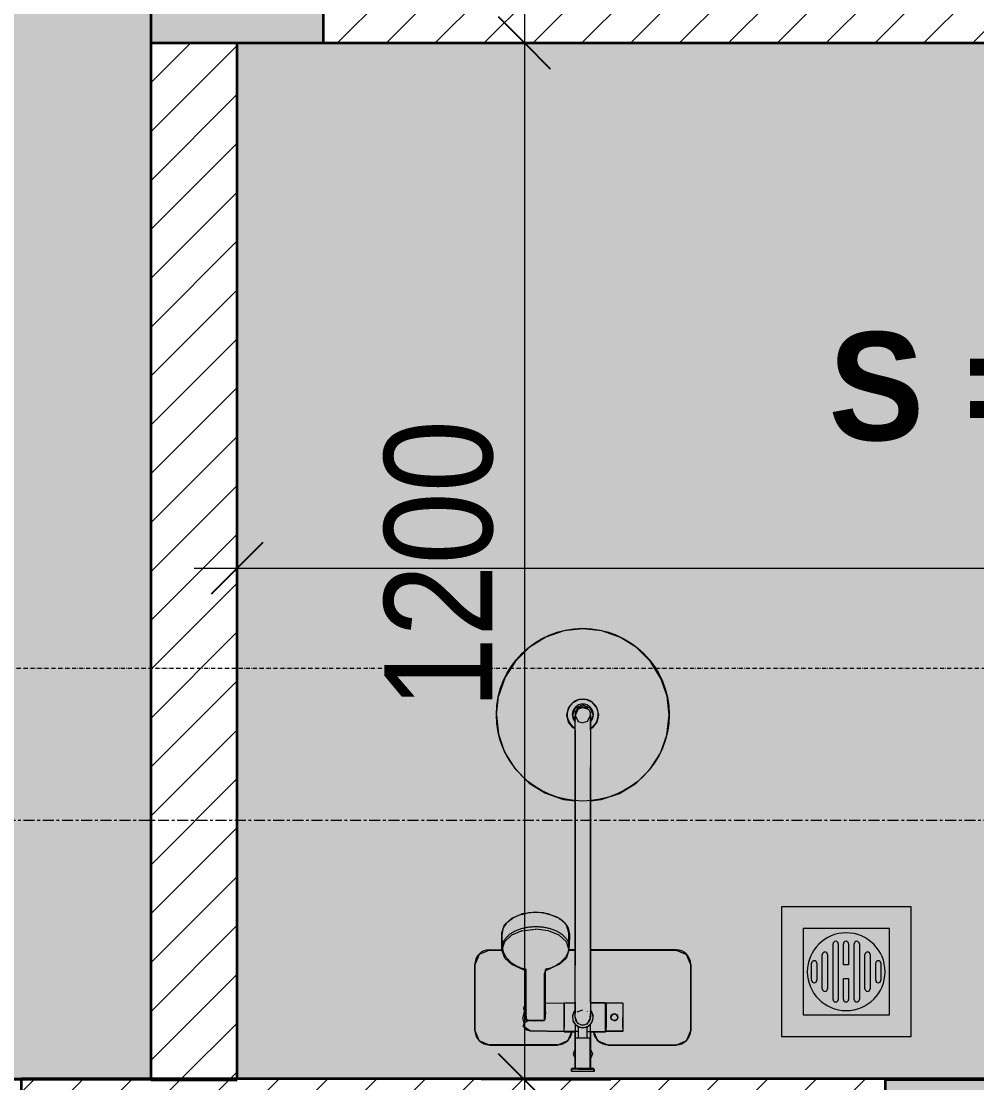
# Model space of a CAD drawing. Header units: millimetres. Extents: x 66631 to 260610, y 416 to 78637.
# Drawn here: x 72078 to 73184, y 36733 to 37962 of the extents above; entities that cross this region are included whole.
import ezdxf

# ---------------------------------------------------------------- set-up
doc = ezdxf.new("R2010")
doc.units = ezdxf.units.MM
for name, pattern in [('Dash', [6, 3, -3]), ('Dash - Tight', [4.5, 3, -1.5]), ('Dash Dot 3_16_', [7.9375, 4.7625, -1.5875, 0, -1.5875]), ('Grid Line', [22.225, 12.7, -3.175, 3.175, -3.175])]:
    doc.linetypes.add(name, pattern=pattern)
for name, color, linetype, lineweight in [('0-1', 7, 'Continuous', 5), ('A-ANNO-DIMS', 211, 'Continuous', 9), ('A-ANNO-DIMS-50', 211, 'Continuous', 9), ('A-DETL-GENF-1', 7, 'Continuous', 18), ('A-DETL-GENF-3', 92, 'Dash - Tight', 18), ('A-DETL-GENF-5', 9, 'Continuous', 18), ('A-DETL-MEDM', 33, 'Continuous', 35), ('A-DETL-THIN', 151, 'Continuous', 18), ('A-DOOR', 31, 'Continuous', 18), ('A-DOOR-FRAM', 31, 'Continuous', 25), ('A-WALL-2', 250, 'Continuous', 35), ('A-WALL-5', 113, 'Continuous', 35), ('A-WALL-PATT-1', 9, 'Continuous', 18), ('A-WALL-PATT-2', 111, 'Continuous', 18), ('G-ANNO-SYMB-1', 111, 'Dash Dot 3_16_', 18), ('G-ANNO-TEXT-1', 7, 'Continuous', 9), ('M-EQPM-1', 253, 'Continuous', 18), ('M-EQPM-2', 7, 'Continuous', 18), ('P-SANR-FIXT', 6, 'Continuous', 18), ('P-SANR-FIXT-1', 253, 'Continuous', 18), ('S-COLS', 52, 'Continuous', 18), ('S-COLS-7', 52, 'Continuous', 35), ('S-COLS-HDLN', 52, 'Dash', 18), ('S-COLS-HDLN-1', 52, 'Continuous', 18), ('S-GRID-1', 1, 'Grid Line', 9)]:
    doc.layers.add(name, color=color, linetype=linetype, lineweight=lineweight)
doc.styles.add('Arial_B', font='arialbd.ttf', dxfattribs={"width": 0.95, "height": 125})
doc.styles.add('UTM Avo', font='', dxfattribs={"width": 0.9, "height": 125})
doc.styles.get('UTM Avo').set_extended_font_data('UTM Avo')
doc.dimstyles.new('1_Dim_chi_tiet_2_5', dxfattribs={"dimscale": 304.8, "dimtxt": 124.912619, "dimasz": 0.19685, "dimexe": 0.164042, "dimexo": 0.0625, "dimgap": 0.016404, "dimtad": 1, "dimdec": 0, "dimrnd": 5, "dimzin": 0, "dimdsep": 46, "dimtxsty": 'UTM Avo', "dimblk1": 'OBLIQUE', "dimblk2": 'OBLIQUE', "dimsah": 1, "dimcen": 0.09, "dimdle": 0.164042, "dimazin": 0, "dimtfac": 1, "dimtdec": 4, "dimtix": 1, "dimtmove": 0, "dimatfit": 3, "dimfxl": 0.328084, "dimfxlon": 1, "dimtvp": 1, "dimtolj": 1, "dimtzin": 0, "dimarcsym": 2})
pattern_1 = [(45, (0, 0), (-28.284271, 28.284271), [])]

# ---------------------------------------------------------------- blocks, each defined once
blk = doc.blocks.new('93925000_0001 - 93925000_top_dwg_93925000_T-348115-TKCS_CĂN HỘ LOẠI 1B - MẶT BẰNG')
at = {"layer": 'P-SANR-FIXT'}
for p, q in [((-29.3, -30.4), (-108, -30.4)), ((29.3, -30.4), (108, -30.4)), ((-125, -47.4), (-125, -123.4)), ((-46.3, -78.4), (-46.3, -46.7)), ((-27.2, -47.1), (-26.1, -47.1)), ((21.5, -45.9), (60.6, -46.7)), ((125, -47.4), (125, -123.4)), ((-9, -412.5), (-9, -62.5)), ((9, -62.5), (9, -412.5)), ((43, -64.7), (43, -117.7)), ((65.8, -117.7), (65.8, -64.7)), ((-27.2, -77.9), (-26.1, -77.9)), ((43, -78.7), (21.5, -79.2)), ((42.7, -117.9), (42.7, -117.9)), ((43.2, -117.6), (43.2, -117.5)), ((65.6, -117.5), (65.6, -117.6)), ((66.1, -117.9), (66.1, -117.9)), ((-108, -140.4), (-9, -140.4)), ((9, -140.4), (16.1, -140.4)), ((15.4, -159.1), (15.8, -143.3)), ((108, -140.4), (92.7, -140.4)), ((93, -143.3), (93.4, -159.1))]:
    blk.add_line(p, q, dxfattribs=at)
at = {"layer": 'P-SANR-FIXT', "flags": 128}
for points in [[(-45.8, -46.1), (-27.2, -46.1), (-27.2, -78.9), (-45.8, -78.9)], [(-26.1, -46), (-26.1, -78.9), (-9, -79)], [(21.5, -47.4), (21.5, -79.1), (9, -79)]]:
    blk.add_lwpolyline(points, dxfattribs=at)
at = {"layer": 'P-SANR-FIXT'}
for centre, radius in [((-36.5, -62.5), 3.95), ((0, -412.5), 100)]:
    blk.add_circle(centre, radius, dxfattribs=at)
for centre, radius, start, end in [((-108, -47.4), 17, 90, 180), ((-29.3, -47.4), 17, 4.7626, 90), ((29.3, -47.4), 17, 90, 175.2374), ((108, -47.4), 17, 360, 90), ((-45.8, -46.6), 0.5, 90, 180), ((59.7, -57.1), 10.5, 38.6491, 85.492), ((0, -62.5), 12, 318.5904, 221.4096), ((0, -62.5), 9, 90, 180.0008), ((0, -62.5), 9, 360, 90), ((45.7, -61.8), 2.59, 155.1929, 175.7071), ((45.9, -61.8), 2.75, 130.8294, 155.1929), ((46.1, -62.1), 3.08, 110.5459, 130.8294), ((54.4, -334.8), 275.9, 88.2683, 91.7343), ((-11.1, -67.1), 76.9, 1.7693, 4.1075), ((65.2, -72.4), 3.46, 323.2522, 79.3541), ((-45.8, -78.4), 0.5, 180, 270), ((50.6, -157.9), 40.5, 119.697, 121.1761), ((51, -158.7), 41.5, 117.0276, 119.7085), ((52.2, -161.1), 44.1, 113.3199, 117.0258), ((51.7, -159.9), 42.8, 109.7779, 113.2977), ((52.5, -162.2), 45.2, 106.1472, 109.7766), ((53.2, -164.5), 47.7, 103.9355, 106.1665), ((39.1, -108.2), 10.4, 284.3956, 285.5116), ((40.8, -114.2), 4.19, 285.5116, 289.9665), ((40.2, -112.5), 6, 289.9665, 292.7061), ((41.4, -115.3), 2.96, 292.7061, 296.5405), ((41.3, -115.1), 3.16, 296.9591, 300.8286), ((41.8, -115.8), 2.26, 300.8286, 305.287), ((42.1, -116.4), 1.64, 305.287, 309.9326), ((42.6, -116.9), 0.906, 309.9326, 315.24), ((66.5, -116.6), 1.39, 229.6335, 235.1234), ((66.3, -116.8), 1.08, 225.1702, 229.6335), ((67.3, -115.4), 2.79, 235.1234, 238.7439), ((67.2, -115.6), 2.6, 238.7439, 243.4573), ((67.8, -114.4), 3.89, 243.9189, 246.8313), ((68.1, -113.8), 4.52, 246.843, 250.4792), ((68.3, -113.2), 5.24, 250.478, 254.0406), ((68.5, -112.7), 5.75, 254.0357, 256.0561), ((55.4, -165.2), 48.4, 73.8659, 76.0481), ((56.2, -162.4), 45.5, 70.241, 73.86), ((57.4, -159.2), 42.1, 66.6693, 70.2637), ((56.5, -161.3), 44.3, 62.9815, 66.6728), ((58, -158.4), 41.1, 60.2783, 62.9855), ((57.7, -158.9), 41.7, 58.8444, 60.2824), ((-108, -123.4), 17, 180, 270), ((37.1, -144.9), 21.6, 151.4775, 157.9654), ((39.3, -146.1), 24, 145.4892, 151.4815), ((41.5, -147.6), 26.8, 139.9517, 145.4927), ((43.6, -149.4), 29.5, 134.7867, 139.9744), ((46.2, -152), 33.2, 130.0223, 134.7808), ((47.7, -153.8), 35.5, 125.4414, 130.0144), ((49.9, -156.8), 39.2, 121.1773, 125.4365), ((59.2, -156.4), 38.7, 54.5377, 58.8482), ((60.9, -154), 35.8, 50.0034, 54.5405), ((62.8, -151.7), 32.8, 45.1921, 50.0042), ((65, -149.6), 29.8, 40.0487, 45.1896), ((87.6, -128.4), 1.5, 180, 187.5386), ((87.6, -128.4), 1.5, 258.6057, 270), ((67.2, -147.7), 26.8, 34.5125, 40.0422), ((69.4, -146.2), 24.2, 28.5363, 34.4919), ((73.8, -143.9), 19.2, 21.6374, 28.9183), ((108, -123.4), 17, 270, 360), ((32.6, -143.6), 16.9, 172.414, 179.1297), ((33.7, -143.7), 17.9, 164.9525, 172.4168), ((35.2, -144.2), 19.5, 157.9614, 164.9563), ((71.2, -145), 22.1, 15.4436, 21.6374), ((76.8, -143.4), 16.2, 7.1859, 15.4436), ((73.9, -143.8), 19.1, 1.2699, 7.1859), ((32.7, -159), 17.3, 181.3198, 222.2619), ((76, -159), 17.4, 317.3098, 358.6393), ((54.2, -123), 60.6, 259.1395, 270.1494), ((54.2, -119.5), 64.1, 270.1494, 280.3637), ((0, -412.5), 18, 120.2491, 59.7509), ((0, -412.5), 12.2, 137.7946, 42.2054), ((0, -412.5), 9, 180, 0)]:
    blk.add_arc(centre, radius, start, end, dxfattribs=at)
for points, degree in [([(-12.9, 0), (-12.9, -1.5), (-12.9, -3)], 2), ([(12.9, 0), (0, 0), (-12.8, 0)], 2), ([(12.8, 0), (12.9, 0), (12.9, 0)], 2), ([(12.9, 0), (12.9, -1.5), (12.9, -3)], 2), ([(-12.9, -3), (0, -3), (12.8, -3)], 2), ([(-12.8, -3), (-12.9, -3), (-12.9, -3)], 2), ([(-8.5, -3.8), (-8.5, -20.9), (-8.5, -38)], 2), ([(8.5, -3.8), (8.5, -20.9), (8.5, -38)], 2), ([(-5, -46), (-15.5, -46), (-26.1, -46)], 2), ([(-8.5, -38), (0, -38), (8.5, -38)], 2), ([(-5, -38), (-5, -44.8), (-5, -51.6)], 2), ([(5, -38), (5, -44.8), (5, -51.6)], 2), ([(5, -46), (13.3, -46), (21.5, -46)], 2), ([(46.1, -59), (45.8, -59), (45.6, -59), (45.4, -59.1), (45.2, -59.1), (45, -59.2)], 5), ([(65.6, -61.6), (65.6, -60.8), (65.5, -60), (64.3, -59), (63.5, -59), (62.7, -59)], 5), ([(43.2, -61.6), (43.1, -62.2), (43.3, -62.8), (43, -63.5), (43, -64.1), (43, -64.7)], 5), ([(42.8, -182.5), (33, -180.6), (24.7, -176.4), (19.9, -170.7)], 3), ([(88.8, -170.8), (83.9, -176.5), (75.6, -180.7), (65.8, -182.5)], 3)]:
    blk.add_open_spline(points, degree=degree, dxfattribs=at)
for points, weights in [([(-9.3, -3), (-8.5, -3), (-8.5, -3.8)], [1, 0.707106775639, 1]), ([(9.3, -3), (8.5, -3), (8.5, -3.8)], [1, 0.707106765177, 1]), ([(21.5, -45.9), (21.5, -45.7), (21.5, -47.4)], [0.874147445041, 0.908470869121, 1]), ([(67.9, -74.4), (66.9, -75.7), (65.8, -76.4)], [1, 0.991614392871, 1]), ([(54.4, -167.3), (15.8, -167.3), (15.8, -143.6)], [1, 0.707106781187, 1]), ([(93, -143.6), (93, -167.3), (54.4, -167.3)], [1, 0.707106781187, 1])]:
    blk.add_rational_spline(points, weights, degree=2, dxfattribs=at)
blk.add_open_spline([(68, -50.6), (68.4, -51.1), (68.6, -51.7), (68.7, -53.5), (68.2, -54.7), (66.1, -57), (64.6, -58.1), (62.7, -59)], degree=3, knots=[0.3623591, 0.3623591, 0.3623591, 0.3623591, 0.4991435, 0.4991435, 0.7494159, 0.7494159, 0.9564651, 0.9564651, 0.9564651, 0.9564651], dxfattribs=at)
blk = doc.blocks.new('93925000_0001 - 93925000_top_dwg-348114-TKCS_CĂN HỘ LOẠI 1B - MẶT BẰNG')
blk.add_blockref('93925000_0001 - 93925000_top_dwg_93925000_T-348115-TKCS_CĂN HỘ LOẠI 1B - MẶT BẰNG', (0, 0))
blk = doc.blocks.new('93925000_0001 - 93925000_3D_low_dwg-348120-TKCS_CĂN HỘ LOẠI 1B - MẶT BẰNG')
at = {"layer": 'P-SANR-FIXT'}
for p, q in [((-13, 0.4), (-12.1, 0.4)), ((-13, -2.4), (-13, 0.4)), ((-12.1, 0.4), (-9.1, 0.4)), ((-9.1, 0.4), (-5, 0.4)), ((-5, 0.4), (0, 0.4)), ((0, 0.4), (5.1, 0.4)), ((5.1, 0.4), (9, 0.4)), ((9, 0.4), (12, 0.4)), ((12, 0.4), (13, 0.4)), ((13, -2.4), (13, 0.4)), ((-12.1, -2.4), (-13, -2.4)), ((-13, -2.4), (-12.1, -2.4)), ((-9.1, -2.4), (-12.1, -2.4)), ((-5, -2.4), (-9.1, -2.4)), ((-8.9, -45.6), (-8.9, -2.4)), ((-8.5, -53.6), (-8.5, -2.4)), ((0, -2.4), (-5, -2.4)), ((5.1, -2.4), (0, -2.4)), ((5.1, -2.4), (9, -2.4)), ((8.5, -2.4), (8.5, -53.6)), ((8.9, -2.4), (8.9, -45.6)), ((9, -2.4), (12, -2.4)), ((12, -2.4), (13, -2.4)), ((-11.1, -20.1), (-8.9, -14.6)), ((-8.9, -25.2), (-11.1, -20.1)), ((11.1, -20.1), (8.9, -15)), ((8.9, -25.6), (11.1, -20.1)), ((-125, -47), (-120, -35)), ((-120, -35), (-125, -47)), ((-120, -35), (-108, -30)), ((-108, -30), (-120, -35)), ((-108, -30), (-29.2, -30)), ((-29.2, -30), (-108, -30)), ((-29.2, -30), (-17.2, -35)), ((-17.2, -35), (-29.2, -30)), ((-17.2, -35), (-12.8, -45.6)), ((-12.8, -45.6), (-17.2, -35)), ((17.2, -35), (12.8, -45.6)), ((12.8, -45.6), (17.2, -35)), ((17.2, -35), (29.2, -30)), ((17.2, -35), (29.2, -30)), ((29.2, -30), (108, -30)), ((108, -30), (29.2, -30)), ((108, -30), (120, -35)), ((120, -35), (108, -30)), ((120, -35), (125, -47)), ((125, -47), (120, -35)), ((-125, -123), (-125, -47)), ((-125, -47), (-125, -123)), ((-46.3, -45.7), (-27.2, -45.6)), ((-46.3, -46.9), (-46.3, -45.7)), ((-46.3, -50.5), (-46.3, -46.9)), ((-27.2, -46.8), (-27.2, -45.6)), ((-27.2, -46.8), (-27.2, -50.4)), ((-26.1, -46.8), (-26.1, -45.6)), ((-8.5, -45.6), (-26.1, -45.6)), ((-26.1, -46.8), (-26.1, -50.4)), ((21.5, -45.6), (8.5, -45.6)), ((21.5, -45.6), (60.6, -46.1)), ((21.5, -46.8), (21.5, -45.6)), ((21.5, -46.8), (21.5, -50.4)), ((60.6, -46.1), (66.7, -50.3)), ((125, -47), (125, -123)), ((125, -123), (125, -47)), ((-46.3, -50.5), (-46.3, -56.1)), ((-46.3, -56.1), (-46.3, -62.1)), ((-40.5, -62.1), (-39.4, -59.4)), ((-36.6, -58.1), (-39.4, -59.4)), ((-36.6, -58.1), (-33.6, -59.3)), ((-33.6, -59.3), (-32.5, -62.1)), ((-27.2, -56), (-27.2, -50.4)), ((-27.2, -62.1), (-27.2, -56)), ((-26.1, -56), (-26.1, -50.4)), ((-26.1, -62.1), (-26.1, -56)), ((-11.1, -57.5), (-12, -62.1)), ((-11.2, -57.7), (-12, -62.1)), ((-8.5, -53.6), (-11.2, -57.7)), ((-8.5, -53.6), (-11.2, -57.7)), ((-11.1, -57.5), (-11.2, -57.7)), ((-5.4, -54.9), (-9, -62.1)), ((-4.4, -50.9), (-8.5, -53.6)), ((-4.4, -50.9), (-8.5, -53.6)), ((0, -53.1), (-5.4, -54.9)), ((-4.6, -51), (-4.4, -50.9)), ((0, -50.1), (-4.4, -50.9)), ((4.4, -50.9), (0, -50.1)), ((2.5, -54.1), (0, -53.1)), ((4.4, -50.9), (4.6, -51)), ((4.4, -50.9), (8.5, -53.6)), ((4.4, -50.9), (8.5, -53.6)), ((9, -62.1), (6.4, -55.7)), ((11.1, -57.5), (8.5, -53.6)), ((11.2, -57.7), (8.5, -53.6)), ((11.2, -57.7), (8.5, -53.6)), ((11.1, -57.5), (11.2, -57.7)), ((12, -62.1), (11.2, -57.7)), ((12, -62.1), (11.2, -57.7)), ((21.5, -56), (21.5, -50.4)), ((21.5, -62.1), (21.5, -56)), ((44.3, -58.6), (44.2, -112.9)), ((65.4, -58.6), (44.3, -58.6)), ((52.9, -58.6), (54.8, -57.9)), ((54.8, -57.9), (56.7, -58.6)), ((65.4, -58.6), (65.4, -112.9)), ((66.7, -50.3), (69.5, -62.1)), ((-46.3, -68.1), (-46.3, -62.1)), ((-46.3, -73.7), (-46.3, -68.1)), ((-46.3, -77.3), (-46.3, -73.7)), ((-40.5, -62.1), (-39.3, -64.9)), ((-36.5, -66.1), (-39.3, -64.9)), ((-33.6, -64.8), (-36.5, -66.1)), ((-33.6, -64.8), (-32.5, -62.1)), ((-27.2, -68.2), (-27.2, -62.1)), ((-27.2, -73.8), (-27.2, -68.2)), ((-26.1, -68.2), (-26.1, -62.1)), ((-26.1, -73.8), (-26.1, -68.2)), ((-12, -62.1), (-11.2, -66.5)), ((-12, -62.1), (-11.2, -66.5)), ((-11.1, -66.7), (-11.2, -66.5)), ((-11.2, -66.5), (-9, -69.8)), ((-11.1, -66.7), (-9, -69.9)), ((-9, -62.1), (-8.3, -63.4)), ((-9, -62.1), (-9, -66.3)), ((-9, -79.5), (-9, -66.3)), ((-5.6, -69), (-5.4, -69.3)), ((6.4, -68.5), (0, -71.1)), ((9, -62.1), (9, -66.5)), ((9, -79.6), (9, -66.5)), ((9, -69.8), (11.2, -66.5)), ((9, -69.8), (11.2, -66.5)), ((9, -69.8), (11.1, -66.7)), ((11.1, -66.7), (12, -62.1)), ((11.1, -66.7), (11.2, -66.5)), ((11.2, -66.5), (12, -62.1)), ((21.5, -68.2), (21.5, -62.1)), ((21.5, -73.8), (21.5, -68.2)), ((43.3, -68.3), (43.7, -64)), ((43.3, -68.3), (44.3, -66.3)), ((44.3, -70.3), (43.3, -68.3)), ((66.3, -68.3), (65.4, -66.3)), ((65.4, -70.2), (66.3, -68.3)), ((66.3, -68.3), (65.8, -62.4)), ((66.7, -73.9), (69.5, -62.1)), ((-46.3, -78.5), (-46.3, -77.3)), ((-46.3, -78.5), (-27.2, -78.6)), ((-27.2, -77.4), (-27.2, -73.8)), ((-27.2, -78.6), (-27.2, -77.4)), ((-26.1, -77.4), (-26.1, -73.8)), ((-26.1, -78.6), (-26.1, -77.4)), ((-26.1, -78.6), (-9, -78.6)), ((-9, -79.5), (-9, -94.5)), ((9, -78.6), (21.5, -78.6)), ((9, -79.6), (9, -94.6)), ((21.5, -77.4), (21.5, -73.8)), ((21.5, -78.6), (21.5, -77.4)), ((21.5, -78.6), (44.3, -78.3)), ((65.4, -74.7), (66.7, -73.9)), ((-9, -94.5), (-9, -122.1)), ((9, -94.6), (9, -122.1)), ((-9, -122.1), (-9, -352.1)), ((9, -352.1), (9, -122.1)), ((42.7, -116.4), (27.2, -123.6)), ((44.2, -112.9), (42.7, -116.4)), ((65.4, -112.9), (67, -116.4)), ((67, -116.4), (82.2, -123.4)), ((-120, -135), (-125, -123)), ((-125, -123), (-120, -135)), ((-108, -140), (-120, -135)), ((-120, -135), (-108, -140)), ((16, -140.4), (19, -131.1)), ((27.2, -123.6), (19, -131.1)), ((82.2, -123.4), (90.4, -130.7)), ((90.4, -130.7), (93.7, -140.4)), ((108, -140), (120, -135)), ((108, -140), (120, -135)), ((125, -123), (120, -135)), ((120, -135), (125, -123)), ((-9, -140), (-108, -140)), ((-108, -140), (-9, -140)), ((16.1, -140), (9, -140)), ((9, -140), (16.1, -140)), ((16, -140.4), (16, -160.1)), ((19.3, -150.1), (16, -140.4)), ((90.7, -149.6), (93.7, -140.4)), ((108, -140), (93.6, -140)), ((93.6, -140), (108, -140)), ((93.7, -140.4), (93.7, -160.1)), ((27.5, -157.3), (19.3, -150.1)), ((27.5, -157.3), (39.8, -162.4)), ((70.6, -162.2), (82.5, -157.2)), ((90.7, -149.6), (82.5, -157.2)), ((16, -160.1), (18.8, -169)), ((19.3, -169.7), (16, -160.1)), ((25.5, -175.3), (19.3, -169.7)), ((39.8, -162.4), (54.8, -164.2)), ((70.6, -162.2), (54.8, -164.2)), ((90.7, -169.3), (82.5, -176.8)), ((90.6, -169.4), (88.2, -171.6)), ((93.7, -160.1), (90.7, -169.3)), ((27.2, -176.8), (25.5, -175.3)), ((39.8, -182), (27.5, -177)), ((39.6, -182), (54.8, -183.9)), ((39.8, -182), (54.8, -183.9)), ((54.8, -183.9), (69.9, -181.9)), ((54.8, -183.9), (69.3, -182.2)), ((69.9, -181.9), (69.3, -182.2)), ((69.9, -181.9), (70.6, -181.9)), ((82.5, -176.8), (70.6, -181.9)), ((82.2, -177), (79.6, -178.1)), ((-21.4, -314.2), (-42.5, -321.4)), ((-9, -312.8), (-21.4, -314.2)), ((22.5, -314.4), (9, -312.9)), ((43, -321.6), (22.5, -314.4)), ((-42.5, -321.4), (-61.8, -333.3)), ((61.9, -333.3), (43, -321.6)), ((-61.8, -333.3), (-77.7, -348.9)), ((78.8, -350.3), (61.9, -333.3)), ((-77.7, -348.9), (-89.8, -367.9)), ((-9, -374.4), (-9, -352.1)), ((9, -374.3), (9, -352.1)), ((90.5, -369.3), (78.8, -350.3)), ((-89.8, -367.9), (-97.3, -388.9)), ((-9, -394.7), (-9, -374.4)), ((9, -394.5), (9, -374.3)), ((97.6, -390.1), (90.5, -369.3)), ((-97.3, -388.9), (-100, -411.9)), ((100, -411.9), (97.6, -390.1)), ((-16.7, -404), (-18.5, -411.9)), ((-11.8, -397.7), (-16.7, -404)), ((-12, -411.9), (-9, -404.4)), ((-9, -396.3), (-11.8, -397.7)), ((-9, -394.7), (-9, -407.6)), ((-5.4, -404.7), (-9, -411.9)), ((-5.4, -404.7), (0, -402.9)), ((5.4, -404.7), (0, -402.9)), ((9, -411.9), (5.4, -404.7)), ((5.4, -404.7), (6.2, -405.4)), ((9, -394.5), (9, -407.4)), ((11.7, -397.6), (9, -396.3)), ((12, -411.9), (9, -404.9)), ((11.7, -397.6), (16.7, -403.7)), ((11.7, -397.6), (16.7, -403.7)), ((16.7, -403.7), (18.5, -411.9)), ((16.7, -403.7), (18.5, -411.9)), ((-100, -411.9), (-97.6, -433.8)), ((-18.5, -411.9), (-18.5, -411.9)), ((-18.5, -411.9), (-16.5, -420.1)), ((-8.3, -420.6), (-12, -411.9)), ((-9, -407.6), (-9, -411.9)), ((-9, -411.9), (-9, -411.9)), ((5.4, -419.1), (9, -411.6)), ((5.4, -419.1), (9, -411.9)), ((8.7, -420.2), (12, -411.9)), ((9, -411.9), (9, -407.4)), ((9, -411.6), (9, -411.9)), ((18.5, -411.9), (16.5, -420.1)), ((18.5, -411.9), (18.5, -411.9)), ((100, -411.9), (97.5, -433.9)), ((-16.5, -420.1), (-11.3, -426.5)), ((-11.3, -426.5), (-3.9, -430)), ((0, -423.9), (-8.3, -420.6)), ((-5.4, -419.1), (-6.2, -418.4)), ((0, -420.9), (-5.4, -419.1)), ((0, -420.9), (-5.4, -419.1)), ((-3.9, -430), (4.1, -429.9)), ((5.4, -419.1), (0, -420.9)), ((5.4, -419.1), (0, -420.9)), ((8.7, -420.2), (0, -423.9)), ((4.1, -429.9), (11.7, -426.2)), ((6.2, -418.4), (5.4, -419.1)), ((16.5, -420.1), (11.7, -426.2)), ((-97.6, -433.8), (-90.5, -454.4)), ((89.8, -455.8), (97.5, -433.9)), ((-90.5, -454.4), (-78.4, -473.9)), ((78, -474.5), (89.8, -455.8)), ((-78.4, -473.9), (-62.2, -490.2)), ((61.9, -490.4), (78, -474.5)), ((-62.2, -490.2), (-43.5, -501.9)), ((42.9, -502.2), (61.9, -490.4)), ((-43.5, -501.9), (-22.2, -509.4)), ((22.1, -509.4), (42.9, -502.2)), ((-22.2, -509.4), (-0.1, -511.9)), ((-0.1, -511.9), (22.1, -509.4))]:
    blk.add_line(p, q, dxfattribs=at)
blk = doc.blocks.new('93925000_0001 - FMM 93925000-348244-TKCS_CĂN HỘ LOẠI 1B - MẶT BẰNG')
for name in ['93925000_0001 - 93925000_3D_low_dwg-348120-TKCS_CĂN HỘ LOẠI 1B - MẶT BẰNG', '93925000_0001 - 93925000_top_dwg-348114-TKCS_CĂN HỘ LOẠI 1B - MẶT BẰNG']:
    blk.add_blockref(name, (0, 0))
blk = doc.blocks.new('THU NUOC - THU NUOC-461820-TKCS_CĂN HỘ LOẠI 1B - MẶT BẰNG')
at = {"layer": 'M-EQPM-2'}
for p, q in [((-66.3, 70.6), (-66.3, -79.4)), ((83.7, 70.6), (-66.3, 70.6)), ((83.7, -79.4), (83.7, 70.6)), ((58.7, 45.6), (-41.3, 45.6)), ((-41.3, 45.6), (-41.3, -54.4)), ((58.7, -54.4), (58.7, 45.6)), ((-1.1, 35.6), (18.5, 35.6)), ((18.5, 29.6), (-1.1, 29.6)), ((-11, 23.3), (28.5, 23.3)), ((28.5, 17.3), (-11, 17.3)), ((-23.3, 10.8), (40.9, 10.8)), ((40.9, 4.8), (-23.3, 4.8)), ((-23.3, -1.2), (0.7, -1.2)), ((0.7, -7.2), (-23.3, -7.2)), ((0.7, -1.2), (0.7, -7.2)), ((16.7, -1.2), (40.9, -1.2)), ((16.7, -7.2), (16.7, -1.2)), ((40.9, -7.2), (16.7, -7.2)), ((-23.3, -13.6), (40.9, -13.6)), ((40.9, -19.6), (-23.3, -19.6)), ((-11, -26.1), (28.5, -26.1)), ((28.5, -32.1), (-11, -32.1)), ((-1.1, -38.5), (18.5, -38.5)), ((18.5, -44.5), (-1.1, -44.5)), ((-41.3, -54.4), (58.7, -54.4)), ((-66.3, -79.4), (83.7, -79.4))]:
    blk.add_line(p, q, dxfattribs=at)
for centre, radius, start, end in [((8.7, -4.4), 45, 0, 180), ((8.7, -4.4), 45, 0, 180), ((-1.1, 32.6), 3, 90, 270), ((18.5, 32.6), 3, 270, 90), ((-11, 20.3), 3, 90, 270), ((28.5, 20.3), 3, 270, 90), ((-23.3, 7.8), 3, 90, 270), ((40.9, 7.8), 3, 270, 90), ((8.7, -4.4), 45, 180, 360), ((8.7, -4.4), 45, 180, 360), ((-23.3, -4.2), 3, 90, 270), ((40.9, -4.2), 3, 270, 90), ((-23.3, -16.6), 3, 90, 270), ((40.9, -16.6), 3, 270, 90), ((-11, -29.1), 3, 90, 270), ((28.5, -29.1), 3, 270, 90), ((-1.1, -41.5), 3, 90, 270), ((18.5, -41.5), 3, 270, 90)]:
    blk.add_arc(centre, radius, start, end, dxfattribs=at)
blk = doc.blocks.new('NCV_TKTC_TANG 1_rvt-1-TKCS_CĂN HỘ LOẠI 1B - MẶT BẰNG')
at = {"layer": 'A-WALL-PATT-1'}
h = blk.add_hatch(dxfattribs=at)
h.set_pattern_fill('FP_1', color=256, style=0, pattern_type=2)
h.set_pattern_definition(pattern_1)
h.paths.add_polyline_path([(72227.6, 36737.8), (72327.6, 36737.8), (72327.6, 37936.9), (72227.6, 37936.9), (72227.6, 36737.8)])
h.paths.add_polyline_path([(72227.6, 38036.9), (72327.6, 38036.9), (72327.6, 40336.9), (72227.6, 40336.9), (72227.6, 38361.6)])
h = blk.add_hatch(dxfattribs=at)
h.set_pattern_fill('FP_1', color=256, style=0, pattern_type=2)
h.set_pattern_definition(pattern_1)
h.paths.add_polyline_path([(73677.6, 37936.9), (73677.6, 38036.9), (72427.6, 38036.9), (72427.6, 37936.9), (73627.6, 37936.9)])
h.paths.add_polyline_path([(74477.6, 37936.9), (74527.6, 37936.9), (74527.6, 38036.9), (74477.6, 38036.9)])
at = {"layer": 'A-WALL-2'}
for p, q in [((72227.6, 37936.9), (72227.6, 36736.9)), ((72327.6, 36736.9), (72327.6, 37936.9)), ((72427.6, 37936.9), (73677.6, 37936.9)), ((72227.6, 36736.9), (72327.6, 36736.9))]:
    blk.add_line(p, q, dxfattribs=at)
at = {"layer": 'M-EQPM-1', "rotation": 89.99999999999939}
blk.add_blockref('THU NUOC - THU NUOC-461820-TKCS_CĂN HỘ LOẠI 1B - MẶT BẰNG', (73028.1, 36853.2), dxfattribs=at)
at = {"layer": 'P-SANR-FIXT-1', "rotation": 180}
blk.add_blockref('93925000_0001 - FMM 93925000-348244-TKCS_CĂN HỘ LOẠI 1B - MẶT BẰNG', (72727.6, 36746.9), dxfattribs=at)
blk = doc.blocks.new('G1_SOF - BO TRU - 200x200-3050151-TKCS_CĂN HỘ LOẠI 1B - MẶT BẰNG')
at = {"layer": 'S-COLS-HDLN-1'}
h = blk.add_hatch(dxfattribs=at)
h.set_pattern_fill('FP_2', color=256, style=0, pattern_type=2)
h.set_pattern_definition([(50, (-73177.56, -36637.8), (364.3679, -31.8783), [38.1, -419.1]), (355, (-73177.56, -36637.8), (-70.4859, 382.1133), [30.48, -335.28]), (100.451, (-73147.2, -36640.45), (293.885, 350.2334), [32.38, -356.18]), (46.184, (-73177.56, -36536.2), (542.1585, -84.0858), [57.15, -628.65]), (96.636, (-73132.4, -36543.2), (474.805, 494.8554), [48.57, -534.27]), (351.184, (-73177.56, -36536.2), (474.8102, 494.85), [45.72, -502.92]), (21, (-73126.76, -36561.6), (303.2285, -204.5305), [38.1, -419.1]), (326, (-73126.76, -36561.6), (123.6039, 368.376), [30.48, -335.28]), (71.451, (-73101.5, -36578.63), (426.8341, 163.8427), [32.38, -356.18]), (37.5, (-73177.56, -36637.79), (6.17665, 169.11015), [3.353, -327.863, 3.353, -337.007, -336.55]), (37.5, (-73177.56, -36637.79), (6.17665, 169.11015), [-671.576, 3.353, -333.197]), (7.5, (-73177.56, -36637.79), (133.63888, 200.3615), [3.353, -190.703, 3.353, -320.243, -128.27]), (7.5, (-73177.56, -36637.79), (133.63888, 200.3615), [-517.652, 3.353, -124.917]), (327.5, (-73290.85, -36637.79), (271.18182, -11.45836), [3.353, -123.647, 3.353, -392.887, -525.78]), (327.5, (-73290.85, -36637.79), (271.18182, -11.45836), [-523.24, 3.353, -522.427]), (317.5, (-73341.65, -36637.8), (296.2585, 50.85285), [3.353, -161.747, 3.353, -259.791, -373.38]), (317.5, (-73341.65, -36637.8), (296.2585, 50.85285), [-428.244, 3.353, -370.027]), (45, (-73177.56, -36637.79), (-125.7236, 125.7236), []), (45, (-73177.56, -36447.29), (-125.7236, 125.7236), [])])
h.paths.add_polyline_path([(55.9, 99.1), (100, 99.1), (100, 100), (-100, 100), (-100, 99.1)])
at = {"layer": 'S-COLS-7'}
for p, q in [((100, 100), (-100, 100)), ((-100, 100), (-100, 99.1)), ((100, 99.1), (100, 100))]:
    blk.add_line(p, q, dxfattribs=at)
at = {"layer": 'S-COLS-HDLN'}
for p, q in [((-100, 100), (-99.1, 99.1)), ((100, 100), (99.1, 99.1))]:
    blk.add_line(p, q, dxfattribs=at)
blk = doc.blocks.new('FD_05 - FD_05-1000x2200mm-835434-TKCS_CĂN HỘ LOẠI 1B - MẶT BẰNG')
at = {"layer": 'A-DETL-GENF-3'}
for p, q in [((470, 100), (470, 1120)), ((470, 1120), (510, 1120)), ((510, 1120), (510, 100)), ((510, 100), (470, 100))]:
    blk.add_line(p, q, dxfattribs=at)
blk.add_arc((510, 100), 1020, 92.2475, 180, dxfattribs=at)
at = {"layer": 'A-DOOR-FRAM'}
for p, q in [((-510, 100), (-545, 100)), ((-510, 60), (-510, 100)), ((545, 100), (510, 100)), ((510, 100), (510, 60)), ((-500, 60), (-510, 60)), ((-500, -100), (-500, 60)), ((510, 60), (500, 60)), ((500, 60), (500, -100)), ((-545, -100), (-500, -100)), ((500, -100), (545, -100))]:
    blk.add_line(p, q, dxfattribs=at)
blk = doc.blocks.new('DIMBLOCK5-TKCS_CĂN HỘ LOẠI 1B - MẶT BẰNG')
at = {"layer": 'A-ANNO-DIMS-50'}
for p, q in [((72327.6, 37428.9), (72327.6, 37278.9)), ((72327.6, 37328.9), (72327.6, 37428.9)), ((74527.6, 37428.9), (74527.6, 37278.9)), ((74527.6, 37328.9), (74527.6, 37428.9)), ((72277.6, 37328.9), (74577.6, 37328.9))]:
    blk.add_line(p, q, dxfattribs=at)
at = {"layer": 'A-ANNO-DIMS-50', "lineweight": 25}
for p, q in [((72327.6, 37328.9), (72357.6, 37358.9)), ((74527.6, 37328.9), (74557.6, 37358.9)), ((72327.6, 37328.9), (72297.6, 37298.9)), ((74527.6, 37328.9), (74497.6, 37298.9))]:
    blk.add_line(p, q, dxfattribs=at)
at = {"layer": 'A-ANNO-DIMS-50', "color": 0, "insert": (73256.4, 37491.3), "char_height": 125, "width": 410.824, "attachment_point": 1, "line_spacing_factor": 1.110334, "style": 'UTM Avo'}
blk.add_mtext('2200', dxfattribs=at)
blk = doc.blocks.new('_Oblique')
at = {"color": 0, "linetype": 'ByBlock', "lineweight": -2}
blk.add_line((-0.5, -0.5), (0.5, 0.5), dxfattribs=at)
blk = doc.blocks.new('DIMBLOCK6-TKCS_CĂN HỘ LOẠI 1B - MẶT BẰNG')
at = {"layer": 'A-ANNO-DIMS-50'}
for p, q in [((72660, 37986.9), (72660, 36686.9)), ((72760, 37936.9), (72610, 37936.9)), ((72660, 37936.9), (72760, 37936.9)), ((72760, 36736.9), (72610, 36736.9)), ((72660, 36736.9), (72760, 36736.9))]:
    blk.add_line(p, q, dxfattribs=at)
at = {"layer": 'A-ANNO-DIMS-50', "lineweight": 25}
for p, q in [((72660, 37936.9), (72630, 37966.9)), ((72660, 37936.9), (72690, 37906.9)), ((72660, 36736.9), (72630, 36766.9)), ((72660, 36736.9), (72690, 36706.9))]:
    blk.add_line(p, q, dxfattribs=at)
at = {"layer": 'A-ANNO-DIMS-50', "color": 0, "insert": (72497.7, 37165.8), "char_height": 125, "width": 410.824, "attachment_point": 1, "rotation": 90, "line_spacing_factor": 1.110334, "style": 'UTM Avo'}
blk.add_mtext('1200', dxfattribs=at)
blk = doc.blocks.new('DIMBLOCK54-TKCS_CĂN HỘ LOẠI 1B - MẶT BẰNG')
at = {"layer": 'A-ANNO-DIMS-50', "lineweight": 25}
for p, q in [((71811.3, 40436.9), (71781.3, 40466.9)), ((71811.3, 40436.9), (71841.3, 40406.9)), ((71811.3, 36736.8), (71781.3, 36766.8)), ((71811.3, 36736.8), (71841.3, 36706.8))]:
    blk.add_line(p, q, dxfattribs=at)
at = {"layer": 'A-ANNO-DIMS-50'}
for p, q in [((72767.4, 40436.9), (71761.3, 40436.9)), ((71811.3, 36686.8), (71811.3, 40436.9)), ((71811.3, 40436.9), (72767.4, 40436.9)), ((71711.3, 36736.8), (71861.3, 36736.8)), ((71811.3, 36736.8), (71711.3, 36736.8))]:
    blk.add_line(p, q, dxfattribs=at)
at = {"layer": 'A-ANNO-DIMS-50', "color": 0, "insert": (71648.9, 38415.7), "char_height": 125, "width": 410.824, "attachment_point": 1, "rotation": 90, "line_spacing_factor": 1.110334, "style": 'UTM Avo'}
blk.add_mtext('3700', dxfattribs=at)

msp = doc.modelspace()

# ---------------------------------------------------------------- hatches: boundary and pattern name
at = {"layer": 'A-DETL-GENF-1'}
for points in [[(72078.8, 36736.8), (72227.6, 36736.8), (72227.6, 40436.9), (75027.6, 40436.9), (75027.6, 41436.9), (72227.6, 41436.9), (72227.6, 44337.4), (69329.2, 44336.9), (69329.2, 43837.4), (69252.6, 43836.9), (69252.6, 40536.9), (69352.6, 40536.9), (69352.6, 39236.9), (69252.6, 39236.9), (69252.6, 36736.8), (72078.3, 36736.8)], [(72327.6, 36737.8), (74527.6, 36737.8), (74527.6, 37936.9), (72327.6, 37936.9), (72327.6, 36852.7)]]:
    msp.add_hatch(color=256, dxfattribs=at).paths.add_polyline_path(points)
at = {"layer": 'A-DETL-GENF-5'}
h = msp.add_hatch(dxfattribs=at)
h.set_pattern_fill('FP_3', color=256, style=0, pattern_type=2)
h.set_pattern_definition([(50, (0, 0), (364.3679, -31.8783), [38.1, -419.1]), (355, (0, 0), (-70.4859, 382.1133), [30.48, -335.28]), (100.451, (30.36, -2.66), (293.885, 350.2334), [32.38, -356.18]), (46.184, (0, 101.6), (542.1585, -84.0858), [57.15, -628.65]), (96.636, (45.2, 94.6), (474.805, 494.8554), [48.57, -534.27]), (351.184, (0, 101.6), (474.8102, 494.85), [45.72, -502.92]), (21, (50.8, 76.2), (303.2285, -204.5305), [38.1, -419.1]), (326, (50.8, 76.2), (123.6039, 368.376), [30.48, -335.28]), (71.451, (76.07, 59.16), (426.8341, 163.8427), [32.38, -356.18]), (37.5, (0, 0), (6.17665, 169.11015), [3.353, -327.863, 3.353, -337.007, -336.55]), (37.5, (0, 0), (6.17665, 169.11015), [-671.576, 3.353, -333.197]), (7.5, (0, 0), (133.63888, 200.3615), [3.353, -190.703, 3.353, -320.243, -128.27]), (7.5, (0, 0), (133.63888, 200.3615), [-517.652, 3.353, -124.917]), (327.5, (-113.28, 0), (271.18182, -11.45836), [3.353, -123.647, 3.353, -392.887, -525.78]), (327.5, (-113.28, 0), (271.18182, -11.45836), [-523.24, 3.353, -522.427]), (317.5, (-164.08, 0), (296.2585, 50.85285), [3.353, -161.747, 3.353, -259.791, -373.38]), (317.5, (-164.08, 0), (296.2585, 50.85285), [-428.244, 3.353, -370.027]), (45, (0, 0), (-125.7236, 125.7236), []), (45, (0, 190.5), (-125.7236, 125.7236), [])])
h.paths.add_polyline_path([(69052.6, 35537.4), (69252.6, 35537.4), (69252.6, 35737.4), (69052.6, 35736.9), (69052.6, 35537.4)])
h.paths.add_polyline_path([(73277.6, 36537.8), (73277.6, 36736.9), (73077.6, 36736.9), (73077.6, 36537.8), (73233.5, 36537.8)])
h.paths.add_polyline_path([(77177.6, 36537.8), (77377.6, 36537.8), (77377.6, 36737.8), (77177.6, 36737.8), (77177.6, 36726.8)])
h.paths.add_polyline_path([(72319.9, 37936.9), (72427.6, 37936.9), (72427.6, 38036.9), (72227.6, 38036.9), (72227.6, 37936.9)])
h.paths.add_polyline_path([(77452.6, 39236.9), (77527.6, 39236.9), (77527.6, 40535.7), (77177.6, 40535.7), (77177.6, 39236.9), (77377.6, 39236.9)])
h.paths.add_polyline_path([(68977.6, 39237.4), (69352.6, 39237.4), (69352.6, 40536.9), (68952.6, 40536.9), (68952.6, 39237.4)])
h.paths.add_polyline_path([(75927.9, 40336.9), (75927.6, 40436.9), (75727.9, 40436.9), (75727.9, 40336.9), (75927.6, 40336.9)])
h.paths.add_polyline_path([(72231.7, 40336.9), (72427.6, 40336.9), (72427.6, 40436.9), (72227.6, 40436.9), (72227.6, 40336.9)])
h.paths.add_polyline_path([(75869.6, 41436.9), (75927.6, 41436.9), (75927.6, 41536.9), (75727.9, 41536.9), (75727.9, 41436.9), (75827.6, 41436.9)])
h.paths.add_polyline_path([(72427.6, 41436.9), (72427.6, 41536.9), (72227.6, 41536.9), (72227.6, 41436.9), (72327.6, 41436.9)])
h.paths.add_polyline_path([(77177.6, 43836.9), (77527.6, 43836.9), (77527.6, 44536.9), (77177.6, 44536.9), (77177.6, 43837)])
h.paths.add_polyline_path([(69329.2, 43837.4), (69329.2, 44536.9), (68977.6, 44536.9), (68978, 43837.4), (69327.6, 43837.4)])
h.paths.add_polyline_path([(75927.6, 44336.9), (75927.6, 44537.4), (75727.6, 44536.9), (75727.6, 44336.9), (75827.6, 44336.9)])
h.paths.add_polyline_path([(72327.6, 44337.4), (72452.6, 44337.4), (72452.6, 44536.9), (72252.6, 44536.9), (72252.6, 44337.4)])
h.paths.add_polyline_path([(72252.6, 45536.9), (72452.6, 45536.9), (72452.6, 45736.1), (72252.6, 45736.1), (72252.6, 45637.4)])
h.paths.add_polyline_path([(69252.6, 45537.4), (69252.6, 45737.4), (69052.6, 45736.9), (69052.6, 45537.4), (69230.2, 45537.4)])
at = {"layer": 'A-WALL-PATT-2'}
h = msp.add_hatch(dxfattribs=at)
h.set_pattern_fill('FP_1', color=256, style=0, pattern_type=2)
h.set_pattern_definition(pattern_1)
h.paths.add_polyline_path([(75795.2, 36537.8), (77177.6, 36537.8), (77177.6, 36737.8), (73277.6, 36737.8), (73277.6, 36537.8), (74627.6, 36537.8)])
h.paths.add_polyline_path([(69268.6, 36537.8), (70987.6, 36537.8), (70987.6, 36737.8), (69252.6, 36737.8), (69252.6, 36537.8)])
h.paths.add_polyline_path([(73077.6, 36537.8), (73077.6, 36737.8), (72077.6, 36737.8), (72077.6, 36537.8), (72913.2, 36537.8)])

# ---------------------------------------------------------------- linework, layer by layer
at = {"layer": 'A-DETL-MEDM'}
for p, q in [((72227.6, 38036.9), (72227.6, 37936.9)), ((72427.6, 37936.9), (72427.6, 38036.9)), ((72227.6, 37936.9), (72427.6, 37936.9)), ((73277.6, 36736.9), (73077.6, 36736.9)), ((73077.6, 36736.9), (73077.6, 36537.8))]:
    msp.add_line(p, q, dxfattribs=at)
at = {"layer": 'A-DETL-THIN'}
for p, q in [((72227.6, 36736.8), (72227.6, 37936.9)), ((72327.6, 37936.9), (72327.6, 36737.8)), ((74527.6, 37936.9), (72427.6, 37936.9)), ((69252.6, 36736.8), (72227.6, 36736.8)), ((72327.6, 36737.8), (74527.6, 36737.8))]:
    msp.add_line(p, q, dxfattribs=at)
at = {"layer": 'A-WALL-5'}
for p, q in [((73077.6, 36737.8), (72077.6, 36737.8)), ((72077.6, 36737.8), (72077.6, 36537.8))]:
    msp.add_line(p, q, dxfattribs=at)
at = {"layer": 'G-ANNO-SYMB-1'}
msp.add_line((79214.3, 37212.9), (67354.8, 37212.9), dxfattribs=at)
at = {"layer": 'S-GRID-1'}
msp.add_line((77671.5, 37036.9), (68826.8, 37036.9), dxfattribs=at)

# ---------------------------------------------------------------- block references
at = {"layer": '0-1'}
msp.add_blockref('NCV_TKTC_TANG 1_rvt-1-TKCS_CĂN HỘ LOẠI 1B - MẶT BẰNG', (0, 0), dxfattribs=at)
at = {"layer": 'A-DOOR'}
msp.add_blockref('FD_05 - FD_05-1000x2200mm-835434-TKCS_CĂN HỘ LOẠI 1B - MẶT BẰNG', (71532.6, 36637.8), dxfattribs=at)
at = {"layer": 'S-COLS'}
msp.add_blockref('G1_SOF - BO TRU - 200x200-3050151-TKCS_CĂN HỘ LOẠI 1B - MẶT BẰNG', (73177.6, 36637.8), dxfattribs=at)

# ---------------------------------------------------------------- texts
at = {"layer": 'G-ANNO-TEXT-1', "insert": (73443.2, 37636.3), "char_height": 125, "width": 1083.95, "attachment_point": 5, "line_spacing_factor": 0.936439, "style": 'Arial_B'}
msp.add_mtext('\\pt570,1140,1710,2280,2850,3420,3990,4560,5130,5700,6270,6840,7410,7980,8550,9120,9690,10260,10830,11400,11970,12540,13110,13680,14250,14820,15390,15960,16530,17100,17670,18240;WC 2\\PS = 2.64m2', dxfattribs=at)

# ---------------------------------------------------------------- dimensions: what is measured, and where the dimension line sits
at = {"layer": 'A-ANNO-DIMS'}
for base, p1, p2, override, picture, middle in [((71811.3, 40436.9), (71711.3, 36736.8), (72767.4, 40436.9), {"dimpost": '<>', "dimfxl": 3847.932058}, 'DIMBLOCK54-TKCS_CĂN HỘ LOẠI 1B - MẶT BẰNG', (71741.6, 38586.9)), ((72660, 36736.9), (72760, 37936.9), (72760, 36736.9), {"dimpost": '<>', "dimfxl": 1200}, 'DIMBLOCK6-TKCS_CĂN HỘ LOẠI 1B - MẶT BẰNG', (72590.4, 37336.9))]:
    dim = msp.add_linear_dim(base=base, p1=p1, p2=p2, angle=90, dimstyle='1_Dim_chi_tiet_2_5', override=override, dxfattribs=at)
    dim.commit()
    dim.dimension.update_dxf_attribs({"geometry": picture, "text_midpoint": middle})
dim = msp.add_linear_dim(base=(74527.6, 37328.9), p1=(72327.6, 37428.9), p2=(74527.6, 37428.9), dimstyle='1_Dim_chi_tiet_2_5', override={"dimpost": '<>', "dimfxl": 2200}, dxfattribs=at)
dim.commit()
dim.dimension.update_dxf_attribs({"geometry": 'DIMBLOCK5-TKCS_CĂN HỘ LOẠI 1B - MẶT BẰNG', "text_midpoint": (73427.6, 37398.6)})

doc.saveas('drawing.dxf')
